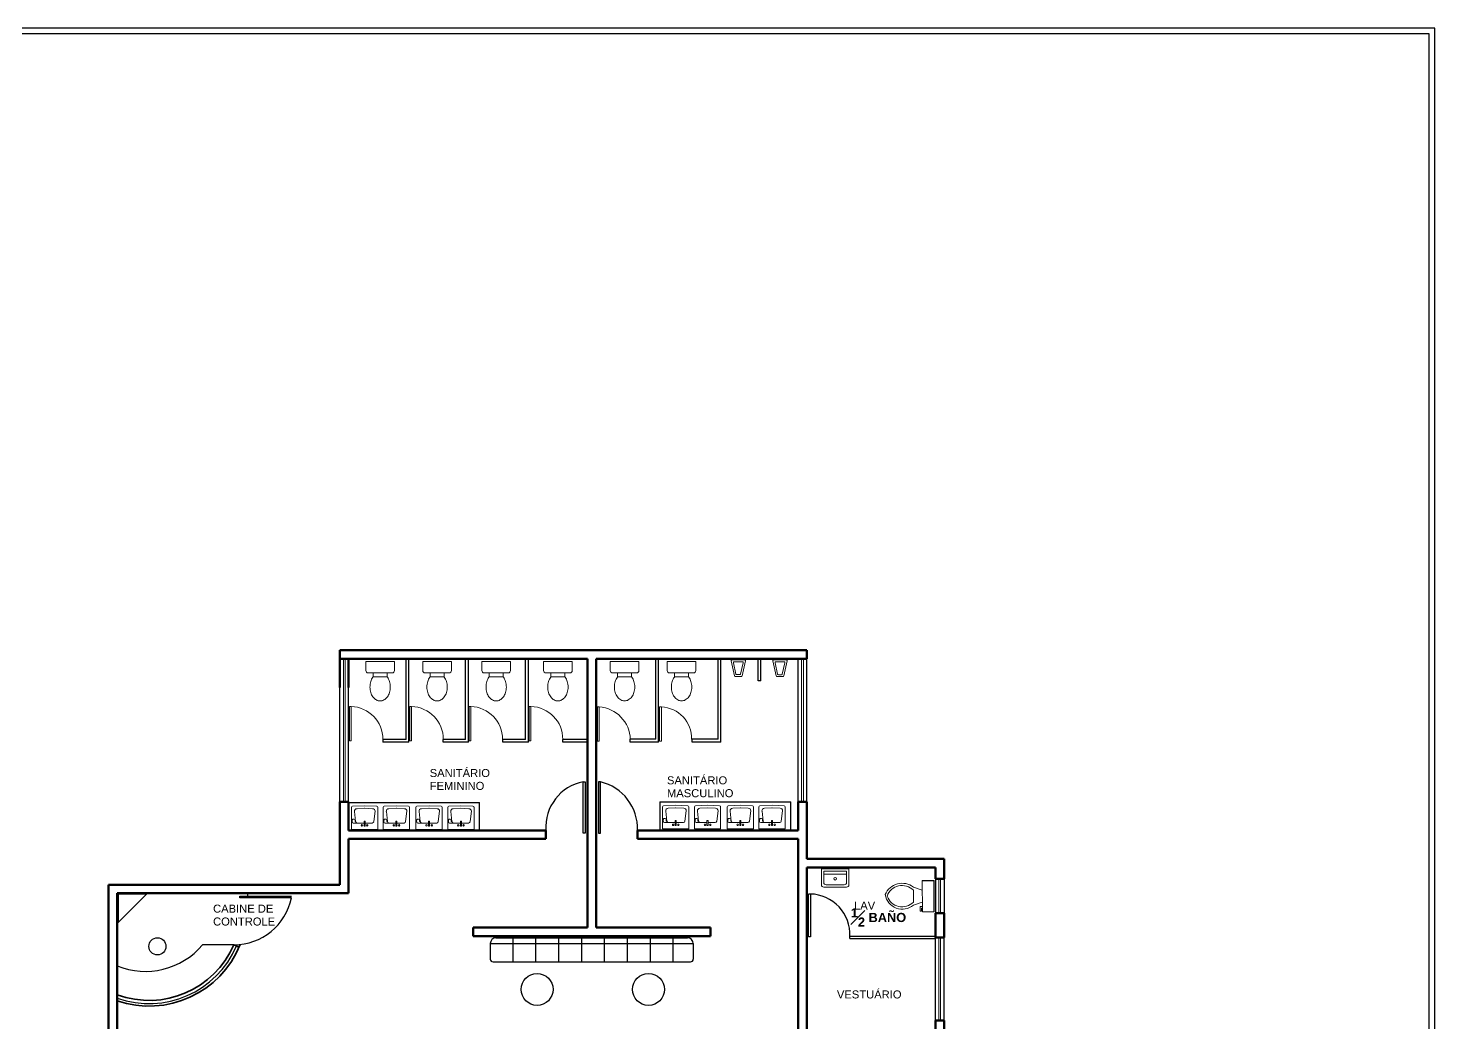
# Model space of a CAD drawing. Header units: centimetres. Extents: x 48 to 15845, y 265 to 7947.
# Drawn here: x 64.6 to 89.2, y 314.13 to 331.53 of the extents above; entities that cross this region are included whole.
import ezdxf

# ---------------------------------------------------------------- set-up
doc = ezdxf.new("R2010")
doc.units = ezdxf.units.CM
for name, color, linetype in [('_KTI_CONTROL', 7, 'Continuous'), ('murito', 8, 'Continuous'), ('textos', 7, 'Continuous')]:
    doc.layers.add(name, color=color, linetype=linetype)
doc.layers.add('MUEBLES', color=7, linetype='Continuous', lineweight=20, true_color=0xf79608)
doc.layers.add('niveles', color=7, linetype='Continuous', lineweight=5, true_color=0xf0c70f)
for name, color, linetype, lineweight in [('murobajo', 5, 'Continuous', 30), ('MUROS', 146, 'Continuous', 53), ('nombres', 165, 'Continuous', 0), ('PUERTAS Y VENTANAS', 210, 'Continuous', 5)]:
    doc.layers.add(name, color=color, linetype=linetype, lineweight=lineweight)
doc.layers.get('0').freeze()
doc.styles.add('COTAS', font='arial.ttf', dxfattribs={"height": 0.14})
doc.styles.get("Standard").update_dxf_attribs({"font": 'arial.ttf', "height": 0.1})

# ---------------------------------------------------------------- blocks, each defined once
blk = doc.blocks.new('Lavama45')
for p, q in [((-0.23, 0), (0.23, 0)), ((-0.23, -0.386), (-0.23, 0)), ((0.23, 0), (0.23, -0.386)), ((-0.184, -0.316), (-0.162, -0.135)), ((-0.134, -0.11), (-0.009, -0.11)), ((-0.009, -0.057), (-0.009, -0.144)), ((-0.009, -0.057), (0.009, -0.057)), ((-0.009, -0.144), (0.009, -0.144)), ((0.009, -0.057), (0.009, -0.144)), ((0.009, -0.11), (0.128, -0.11)), ((0.128, -0.11), (0.198, -0.11)), ((0.156, -0.135), (0.175, -0.311)), ((0.167, -0.136), (0.158, -0.136)), ((0.167, -0.161), (0.167, -0.136)), ((0.198, -0.179), (0.185, -0.179)), ((0.217, -0.129), (0.217, -0.161)), ((0, -0.414), (-0.212, -0.404)), ((0.002, -0.368), (-0.14, -0.361)), ((-0.002, -0.368), (0.132, -0.362)), ((0, -0.414), (0.212, -0.404))]:
    blk.add_line(p, q)
for centre in [(-0.047, -0.07), (0.045, -0.07)]:
    blk.add_circle(centre, 0.013)
for centre, radius, start, end in [((-0.134, -0.138), 0.0276, 90, 173.07), ((0.128, -0.138), 0.0276, 6.403, 90), ((0.185, -0.161), 0.0184, 180, 270), ((0.198, -0.129), 0.0184, 0, 90), ((0.198, -0.161), 0.0184, 270, 0), ((-0.211, -0.386), 0.0184, 180, 267.4817), ((-0.138, -0.316), 0.046, 180, 267.4817), ((0.13, -0.316), 0.046, 272.532, 6.403), ((0.211, -0.386), 0.0184, 272.532, 0)]:
    blk.add_arc(centre, radius, start, end)
blk = doc.blocks.new('Inodoro1')
for p, q in [((-0.122, -0.27), (-0.122, -0.201)), ((0.122, -0.27), (0.122, -0.201)), ((0.122, -0.27), (-0.122, -0.27))]:
    blk.add_line(p, q)
blk.add_lwpolyline([(-0.25, -0.16), (-0.25, 0), (0.25, 0), (0.25, -0.16, -0.414214), (0.21, -0.2), (-0.21, -0.2, -0.414214)], format="xyb", close=True)
for points in [[(-0.122, -0.27, 0.008356), (-0.126, -0.275, 0.084688), (-0.164, -0.351, 0.073893), (-0.178, -0.447, 0.073893), (-0.164, -0.543, 0.084688), (-0.126, -0.619, 0.106364), (-0.065, -0.673, 0.1292), (0, -0.69, 0.1292)], [(0, -0.69, 0.1292), (0.065, -0.673, 0.106364), (0.126, -0.619, 0.084688), (0.164, -0.543, 0.073893), (0.178, -0.447, 0.073893), (0.164, -0.351, 0.084688), (0.126, -0.275, 0.008356), (0.122, -0.27, 0.1292)]]:
    blk.add_lwpolyline(points, format="xyb")
blk = doc.blocks.new('2DSINK03')
for p, q in [((-0.001, 0.009), (0.599, 0.009)), ((-0.001, 0.009), (-0.001, -0.341)), ((0.599, 0.009), (0.599, -0.341)), ((0.049, -0.041), (0.549, -0.041)), ((0.049, -0.041), (0.049, -0.291)), ((0.049, -0.112), (0.55, -0.112)), ((0.549, -0.041), (0.549, -0.291)), ((0.049, -0.391), (0.549, -0.391)), ((0.099, -0.341), (0.499, -0.341))]:
    blk.add_line(p, q)
blk.add_circle((0.299, -0.208), 0.0289)
for centre, start, end in [((0.099, -0.291), 180, 270), ((0.499, -0.291), 270, 0), ((0.049, -0.341), 180, 270), ((0.549, -0.341), 270, 0)]:
    blk.add_arc(centre, 0.05, start, end)
at = {"layer": '_KTI_CONTROL'}
blk.add_polyline3d([(0, 0, 0), (0, 0, 0)], dxfattribs=at)

msp = doc.modelspace()

# ---------------------------------------------------------------- linework, layer by layer
at = {"layer": 'MUEBLES', "lineweight": -2}
for p, q in [((70.202, 317.9863), (72.4934, 317.9863)), ((72.4934, 317.4966), (72.4934, 317.9863)), ((75.6442, 317.9959), (75.6442, 317.4966)), ((75.6442, 317.9959), (77.9356, 317.9959)), ((77.9356, 317.4966), (77.9356, 317.9959)), ((80.2363, 316.6196), (80.4457, 316.6199))]:
    msp.add_line(p, q, dxfattribs=at)
at = {"layer": 'MUEBLES'}
for p, q in [((80.2367, 316.4503), (80.0803, 316.5021)), ((80.0804, 316.45), (80.0808, 316.2417)), ((80.2373, 316.0727), (80.2363, 316.6196)), ((80.237, 316.242), (80.0809, 316.1896)), ((80.2372, 316.1639), (80.1981, 316.1638)), ((80.1981, 316.1638), (80.1983, 316.0857)), ((80.1983, 316.0857), (80.2243, 316.0857)), ((80.2242, 316.1378), (80.2372, 316.1378)), ((80.2243, 316.0857), (80.2242, 316.1378)), ((80.4457, 316.0731), (80.2373, 316.0727))]:
    msp.add_line(p, q, dxfattribs=at)
at = {"layer": 'MUEBLES', "linetype": 'ByBlock', "lineweight": -2}
for p, q in [((80.4457, 316.0731), (80.4457, 316.6199)), ((66.174, 316.3801), (66.174, 315.885)), ((66.669, 316.3801), (66.174, 316.3801)), ((66.174, 315.885), (66.669, 316.3801)), ((68.1975, 315.4948), (67.6475, 315.4948)), ((72.6801, 315.5166), (72.6801, 315.2466)), ((72.6801, 315.5166), (72.6801, 315.5166)), ((72.6801, 315.5166), (76.2301, 315.5166)), ((72.7801, 315.6166), (76.1301, 315.6166)), ((73.0801, 315.1966), (73.0801, 315.6166)), ((73.4801, 315.1966), (73.4801, 315.6166)), ((73.8801, 315.1966), (73.8801, 315.6166)), ((74.2801, 315.1966), (74.2801, 315.6166)), ((74.6801, 315.1966), (74.6801, 315.6166)), ((75.0801, 315.1966), (75.0801, 315.6166)), ((75.4801, 315.1966), (75.4801, 315.6166)), ((75.8801, 315.1966), (75.8801, 315.6166)), ((76.2301, 315.5166), (76.2301, 315.2466)), ((72.7301, 315.1966), (76.1801, 315.1966)), ((72.7301, 315.1966), (73.0801, 315.1966))]:
    msp.add_line(p, q, dxfattribs=at)
at = {"layer": 'MUEBLES'}
for points in [[(77.0723, 320.187), (76.9643, 320.187, -0.351524), (76.9517, 320.1971), (76.8931, 320.461, -0.479811), (76.9056, 320.4766), (77.131, 320.4766, -0.479811), (77.1436, 320.461), (77.0849, 320.1971, -0.351524)], [(77.0465, 320.2192), (76.9901, 320.2192, -0.351524), (76.9775, 320.2293), (76.9332, 320.4288, -0.479811), (76.9457, 320.4445), (77.0909, 320.4445, -0.479811), (77.1034, 320.4288), (77.0591, 320.2293, -0.351524)], [(77.8013, 320.1863), (77.6932, 320.1863, -0.351524), (77.6806, 320.1964), (77.622, 320.4603, -0.479811), (77.6345, 320.4759), (77.8599, 320.4759, -0.479811), (77.8725, 320.4603), (77.8138, 320.1964, -0.351524)], [(77.7754, 320.2185), (77.719, 320.2185, -0.351524), (77.7064, 320.2285), (77.6621, 320.4281, -0.479811), (77.6747, 320.4437), (77.8198, 320.4437, -0.479811), (77.8324, 320.4281), (77.788, 320.2285, -0.351524)]]:
    msp.add_lwpolyline(points, format="xyb", close=True, dxfattribs=at)
at = {"layer": 'MUEBLES', "linetype": 'ByBlock', "lineweight": -2}
for centre, radius in [((66.859, 315.4678), 0.15), ((73.4995, 314.7148), 0.2786), ((75.4477, 314.7148), 0.2786)]:
    msp.add_circle(centre, radius, dxfattribs=at)
at = {"layer": 'MUEBLES'}
for centre, radius, start, end in [((79.8834, 316.2539), 0.3169, 51.57345, 158.07572), ((79.8833, 316.2548), 0.2775, 44.71763, 160.84091), ((79.8867, 316.4198), 0.3011, 189.09769, 310.14942), ((79.8839, 316.4331), 0.2746, 198.52984, 315.80206)]:
    msp.add_arc(centre, radius, start, end, dxfattribs=at)
at = {"layer": 'MUEBLES', "linetype": 'ByBlock', "lineweight": -2}
for centre, radius, start, end in [((66.651, 316.3317), 1.3013, 247.63807, 319.97695), ((72.7801, 315.5166), 0.1, 90, 180), ((76.1301, 315.5166), 0.1, 360, 90), ((72.7301, 315.2466), 0.05, 180, 270), ((76.1801, 315.2466), 0.05, 270, 0)]:
    msp.add_arc(centre, radius, start, end, dxfattribs=at)
at = {"layer": 'murito'}
for p, q in [((71.2087, 319.0867), (71.2087, 320.4952)), ((71.2587, 319.0367), (71.2587, 320.4952)), ((72.2487, 319.0867), (72.2487, 320.4952)), ((72.2987, 319.0367), (72.2987, 320.4952)), ((73.2987, 319.0867), (73.2987, 320.4952)), ((73.3487, 319.0367), (73.3487, 320.4952)), ((75.5737, 319.0882), (75.5737, 320.4966)), ((75.6237, 319.0382), (75.6237, 320.4966)), ((76.6637, 319.0882), (76.6637, 320.4966)), ((76.7137, 319.0382), (76.7137, 320.4966)), ((77.3652, 320.1096), (77.3652, 320.4888)), ((77.4152, 320.1096), (77.4152, 320.4888)), ((71.2087, 319.0867), (70.802, 319.0867)), ((71.2587, 319.0367), (70.802, 319.0367)), ((72.2987, 319.0367), (71.8587, 319.0367)), ((73.2987, 319.0867), (72.8987, 319.0867)), ((73.3487, 319.0367), (72.8987, 319.0367)), ((74.3801, 319.0867), (73.9487, 319.0867)), ((74.3801, 319.0367), (73.9487, 319.0367)), ((75.5737, 319.0882), (75.1301, 319.0882)), ((75.6237, 319.0382), (75.1301, 319.0382)), ((76.6637, 319.0882), (76.2137, 319.0882)), ((76.7137, 319.0382), (76.2137, 319.0382))]:
    msp.add_line(p, q, dxfattribs=at)
at = {"layer": 'murito', "linetype": 'ByBlock', "lineweight": -2}
for p, q in [((77.4152, 320.1096), (77.3652, 320.1096)), ((76.2137, 319.0382), (76.2137, 319.0882))]:
    msp.add_line(p, q, dxfattribs=at)
at = {"layer": 'murito', "linetype": 'ByBlock'}
for p, q in [((70.802, 319.0867), (70.802, 319.0367)), ((71.8587, 319.0367), (71.8587, 319.0867)), ((72.8987, 319.0367), (72.8987, 319.0867)), ((73.9487, 319.0367), (73.9487, 319.0867)), ((75.1301, 319.0382), (75.1301, 319.0882))]:
    msp.add_line(p, q, dxfattribs=at)
at = {"layer": 'murito', "lineweight": -2}
msp.add_line((72.2487, 319.0867), (71.8587, 319.0867), dxfattribs=at)
at = {"layer": 'murobajo', "linetype": 'ByBlock'}
for p, q in [((89.2009, 331.5253), (50.2009, 331.5253)), ((89.1009, 331.4253), (50.3009, 331.4253)), ((89.1009, 296.6253), (89.1009, 331.4253)), ((89.2009, 296.5253), (89.2009, 331.5253)), ((70.052, 317.9966), (70.052, 320.4966)), ((70.202, 317.9966), (70.202, 320.4966)), ((78.0666, 317.9966), (78.0666, 320.4966)), ((78.2166, 317.9966), (78.2166, 320.4966)), ((80.4665, 316.6466), (80.4665, 316.0466)), ((80.6165, 316.6466), (80.6165, 316.0466)), ((80.4665, 314.1718), (80.4665, 315.6221)), ((80.6165, 314.1718), (80.6165, 315.6221))]:
    msp.add_line(p, q, dxfattribs=at)
at = {"layer": 'murobajo', "linetype": 'ByBlock', "lineweight": 35}
msp.add_line((68.2891, 315.4547), (68.1975, 315.4948), dxfattribs=at)
at = {"layer": 'murobajo', "linetype": 'ByBlock', "lineweight": -2}
for p, q in [((78.9706, 315.6444), (80.4665, 315.6444)), ((78.9706, 315.6044), (78.9706, 315.6444)), ((78.9706, 315.6044), (80.4665, 315.6044))]:
    msp.add_line(p, q, dxfattribs=at)
at = {"layer": 'murobajo', "lineweight": 35}
for radius, start, end in [(1.7234, 251.23211, 338.01941), (1.6234, 250.02844, 336.35513)]:
    msp.add_arc((66.7104, 316.1459), radius, start, end, dxfattribs=at)
at = {"layer": 'MUROS', "lineweight": 53}
for p, q in [((78.2165, 320.6466), (70.052, 320.6466)), ((70.052, 319.9966), (70.052, 320.6466)), ((78.2166, 320.4966), (78.2165, 320.6466)), ((74.3801, 320.4966), (70.202, 320.4966)), ((70.202, 319.9966), (70.202, 320.4966)), ((74.3801, 315.7966), (74.3801, 320.4966)), ((78.0665, 320.4966), (74.5301, 320.4966)), ((74.5301, 315.7966), (74.5301, 320.4966)), ((78.0665, 320.4966), (78.0665, 320.4966)), ((70.052, 317.3466), (70.052, 317.9966)), ((70.202, 317.4966), (70.202, 317.9966)), ((78.0665, 317.4966), (78.0666, 317.9966)), ((78.2165, 316.9966), (78.2166, 317.9966)), ((70.202, 316.3966), (70.202, 317.3466)), ((78.0663, 316.9133), (78.0664, 317.3466)), ((78.0665, 313.2218), (78.0665, 317.3466)), ((80.6165, 316.6466), (80.6165, 316.9966)), ((78.2165, 316.7866), (78.2165, 316.8466)), ((80.4665, 316.6466), (80.4665, 316.8466)), ((66.1559, 316.3966), (70.202, 316.3966)), ((66.1559, 304.2282), (66.1559, 316.3966)), ((80.4665, 315.6221), (80.4665, 316.0466)), ((80.6165, 315.6221), (80.6165, 316.0466)), ((80.4665, 312.2732), (80.4665, 314.1718)), ((80.6165, 312.4232), (80.6165, 314.1718))]:
    msp.add_line(p, q, dxfattribs=at)
at = {"layer": 'MUROS', "linetype": 'ByBlock'}
for p, q in [((70.202, 320.4966), (70.052, 320.4966)), ((78.2165, 320.4966), (78.0665, 320.4966)), ((70.202, 317.9966), (70.052, 317.9966)), ((78.0666, 317.9966), (78.2166, 317.9966)), ((80.4665, 316.6466), (80.6165, 316.6466)), ((80.6165, 316.0466), (80.4665, 316.0466)), ((80.6165, 315.6221), (80.4665, 315.6221)), ((80.6165, 314.1718), (80.4665, 314.1718))]:
    msp.add_line(p, q, dxfattribs=at)
at = {"layer": 'MUROS', "linetype": 'ByBlock', "lineweight": 53}
for p, q in [((73.6551, 317.4966), (70.202, 317.4966)), ((73.6551, 317.3466), (73.6551, 317.4966)), ((75.2551, 317.3466), (75.2551, 317.4966)), ((78.0665, 317.4966), (75.2551, 317.4966)), ((70.052, 317.3466), (70.052, 316.5466)), ((73.6551, 317.3466), (70.202, 317.3466)), ((78.0665, 317.3466), (75.2551, 317.3466)), ((80.6165, 316.9966), (78.2165, 316.9966)), ((80.4665, 316.8466), (78.2165, 316.8466)), ((78.2165, 316.8466), (78.2165, 313.3718)), ((70.052, 316.5466), (66.0059, 316.5466)), ((66.0059, 304.2282), (66.0059, 316.5466)), ((74.3801, 315.7966), (72.3801, 315.7966)), ((72.3801, 315.7966), (72.3801, 315.6466)), ((74.5301, 315.7966), (76.5301, 315.7966)), ((76.5301, 315.7966), (76.5301, 315.6466)), ((72.3801, 315.6466), (76.5301, 315.6466))]:
    msp.add_line(p, q, dxfattribs=at)
at = {"layer": 'MUROS', "linetype": 'ByBlock', "lineweight": -2}
msp.add_line((78.0165, 317.4966), (77.0665, 317.4966), dxfattribs=at)
at = {"layer": 'niveles', "linetype": 'ByBlock', "lineweight": -2}
msp.add_arc((65.5142, 316.3778), 2.9244, 359.39699, 0.36824, dxfattribs=at)
at = {"layer": 'PUERTAS Y VENTANAS', "linetype": 'ByBlock'}
for p, q in [((70.112, 317.9966), (70.112, 320.4966)), ((70.142, 317.9966), (70.142, 320.4966)), ((78.1266, 317.9966), (78.1266, 320.4966)), ((78.1566, 317.9966), (78.1566, 320.4966)), ((70.2461, 319.6621), (70.2161, 319.6621)), ((70.2161, 319.6621), (70.2161, 319.0621)), ((70.2461, 319.0621), (70.2461, 319.6621)), ((71.2728, 319.6621), (71.2728, 319.0621)), ((71.3028, 319.6621), (71.2728, 319.6621)), ((71.3028, 319.0621), (71.3028, 319.6621)), ((72.3386, 319.6621), (72.3086, 319.6621)), ((72.3086, 319.6621), (72.3086, 319.0621)), ((72.3386, 319.0621), (72.3386, 319.6621)), ((73.3628, 319.6621), (73.3628, 319.0621)), ((73.3928, 319.6621), (73.3628, 319.6621)), ((73.3928, 319.0621), (73.3928, 319.6621)), ((74.584, 319.6556), (74.554, 319.6556)), ((74.554, 319.6556), (74.554, 319.0556)), ((74.584, 319.0556), (74.584, 319.6556)), ((75.6725, 319.6556), (75.6425, 319.6556)), ((75.6425, 319.6556), (75.6425, 319.0556)), ((75.6725, 319.0556), (75.6725, 319.6556)), ((70.2161, 319.0621), (70.2461, 319.0621)), ((71.2728, 319.0621), (71.3028, 319.0621)), ((72.3086, 319.0621), (72.3386, 319.0621)), ((73.3628, 319.0621), (73.3928, 319.0621)), ((74.554, 319.0556), (74.584, 319.0556)), ((75.6425, 319.0556), (75.6725, 319.0556)), ((80.5265, 316.6466), (80.5265, 316.0466)), ((80.5565, 316.6466), (80.5565, 316.0466)), ((80.5265, 314.1718), (80.5265, 315.6221)), ((80.5565, 314.1718), (80.5565, 315.6221))]:
    msp.add_line(p, q, dxfattribs=at)
at = {"layer": 'PUERTAS Y VENTANAS', "lineweight": -2}
for p, q in [((74.3073, 317.4448), (74.3073, 318.3448)), ((74.3373, 318.3448), (74.3373, 317.4448)), ((74.5757, 318.3444), (74.5757, 317.4444)), ((74.6057, 318.3444), (74.5757, 318.3444)), ((74.6057, 317.4444), (74.6057, 318.3444)), ((74.3373, 317.4448), (74.3073, 317.4448)), ((74.5757, 317.4444), (74.6057, 317.4444)), ((68.3013, 316.317), (68.3013, 316.347)), ((68.3013, 316.347), (69.2013, 316.347)), ((69.2013, 316.317), (68.3013, 316.317))]:
    msp.add_line(p, q, dxfattribs=at)
at = {"layer": 'PUERTAS Y VENTANAS', "linetype": 'ByBlock', "lineweight": -2}
for p, q in [((74.3073, 318.3448), (74.3373, 318.3448)), ((78.249, 315.6327), (78.249, 316.3827)), ((78.279, 316.3827), (78.249, 316.3827)), ((78.279, 316.3827), (78.279, 315.6327)), ((78.279, 315.6327), (78.249, 315.6327))]:
    msp.add_line(p, q, dxfattribs=at)
at = {"layer": 'PUERTAS Y VENTANAS', "linetype": 'ByBlock'}
for centre, radius, start, end in [((70.2311, 319.0914), 0.5709, 359.53275, 88.49452), ((71.2878, 319.0914), 0.5709, 359.53275, 88.49452), ((72.3236, 319.0914), 0.5709, 359.53275, 88.49452), ((73.3778, 319.0914), 0.5709, 359.53275, 88.49452), ((74.5455, 319.072), 0.5848, 1.58439, 86.23091), ((75.648, 319.102), 0.5541, 358.57001, 87.46584)]:
    msp.add_arc(centre, radius, start, end, dxfattribs=at)
at = {"layer": 'PUERTAS Y VENTANAS', "linetype": 'ByBlock', "lineweight": -2}
for centre, radius, start, end in [((74.4568, 317.555), 0.8038, 100.71983, 184.16584), ((74.4159, 317.5264), 0.8397, 357.9695, 76.94039), ((78.264, 315.6757), 0.7072, 357.4626, 88.78467), ((66.7142, 316.1322), 1.6645, 250.40366, 336.73462)]:
    msp.add_arc(centre, radius, start, end, dxfattribs=at)
at = {"layer": 'PUERTAS Y VENTANAS', "lineweight": -2}
msp.add_arc((68.1975, 316.5187), 1.0239, 270, 348.64313, dxfattribs=at)

# ---------------------------------------------------------------- block references
at = {"layer": 'MUEBLES'}
for p in [(70.7544, 320.449), (71.7508, 320.449), (72.7839, 320.449), (73.8637, 320.449), (75.0294, 320.4504), (76.0258, 320.4504)]:
    msp.add_blockref('Inodoro1', p, dxfattribs=at)
at = {"layer": 'MUEBLES', "rotation": 180}
for p in [(70.4818, 317.5136), (71.0378, 317.5136), (71.6101, 317.5136), (72.1661, 317.5136), (75.924, 317.5232), (76.48, 317.5232), (77.0523, 317.5232), (77.6083, 317.5232)]:
    msp.add_blockref('Lavama45', p, dxfattribs=at)
at = {"layer": 'MUEBLES', "xscale": 0.7999999998137355, "yscale": 0.7999999998137355, "zscale": 0.8}
msp.add_blockref('2DSINK03', (78.4735, 316.8172), dxfattribs=at)

# ---------------------------------------------------------------- texts
at = {"layer": 'nombres', "lineweight": -2, "insert": (78.9855, 316.1327), "char_height": 0.13, "width": 1.227708, "attachment_point": 1}
msp.add_mtext('\\A1;{\\fArial|b1|i0|c0|p34;\\H1.231x;\\S1#2; BAÑO  }         ', dxfattribs=at)
at = {"layer": 'textos', "linetype": 'ByBlock', "lineweight": 13, "style": 'COTAS'}
for s, p in [('SANITÁRIO', (71.6214, 318.4291)), ('SANITÁRIO', (75.7708, 318.3013)), ('FEMININO', (71.6214, 318.2042)), ('MASCULINO', (75.7708, 318.0764)), ('CABINE DE ', (67.8324, 316.0571)), ('LAV', (79.0425, 316.1105)), ('CONTROLE', (67.8324, 315.8322)), ('VESTUÁRIO', (78.7432, 314.557))]:
    msp.add_text(s, height=0.14, dxfattribs=at).set_placement(p)

doc.saveas('drawing.dxf')
